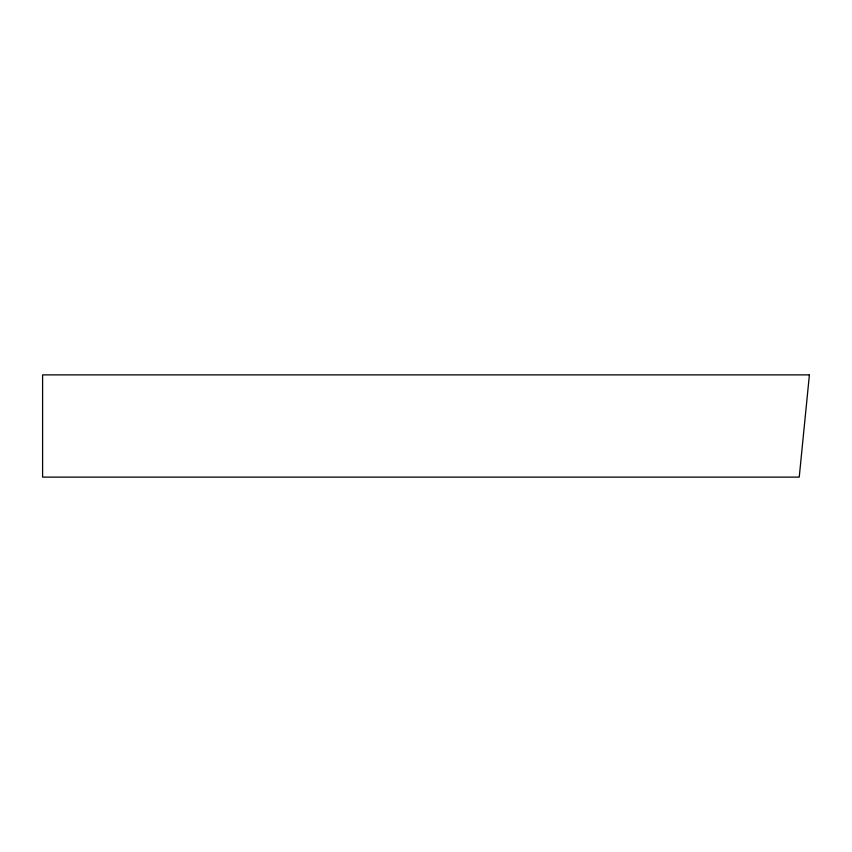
<?xml version="1.0" encoding="UTF-8"?>
<svg xmlns="http://www.w3.org/2000/svg" width="852" height="852" viewBox="0 0 852 852"><rect width="100%" height="100%" fill="white"/><g stroke="black" fill="none" stroke-linecap="round" stroke-linejoin="round"><path stroke-width="1.28" d="M809.4 374.88L799.24 477.12L42.6 477.12L42.6 374.88L809.4 374.88"/></g></svg>
